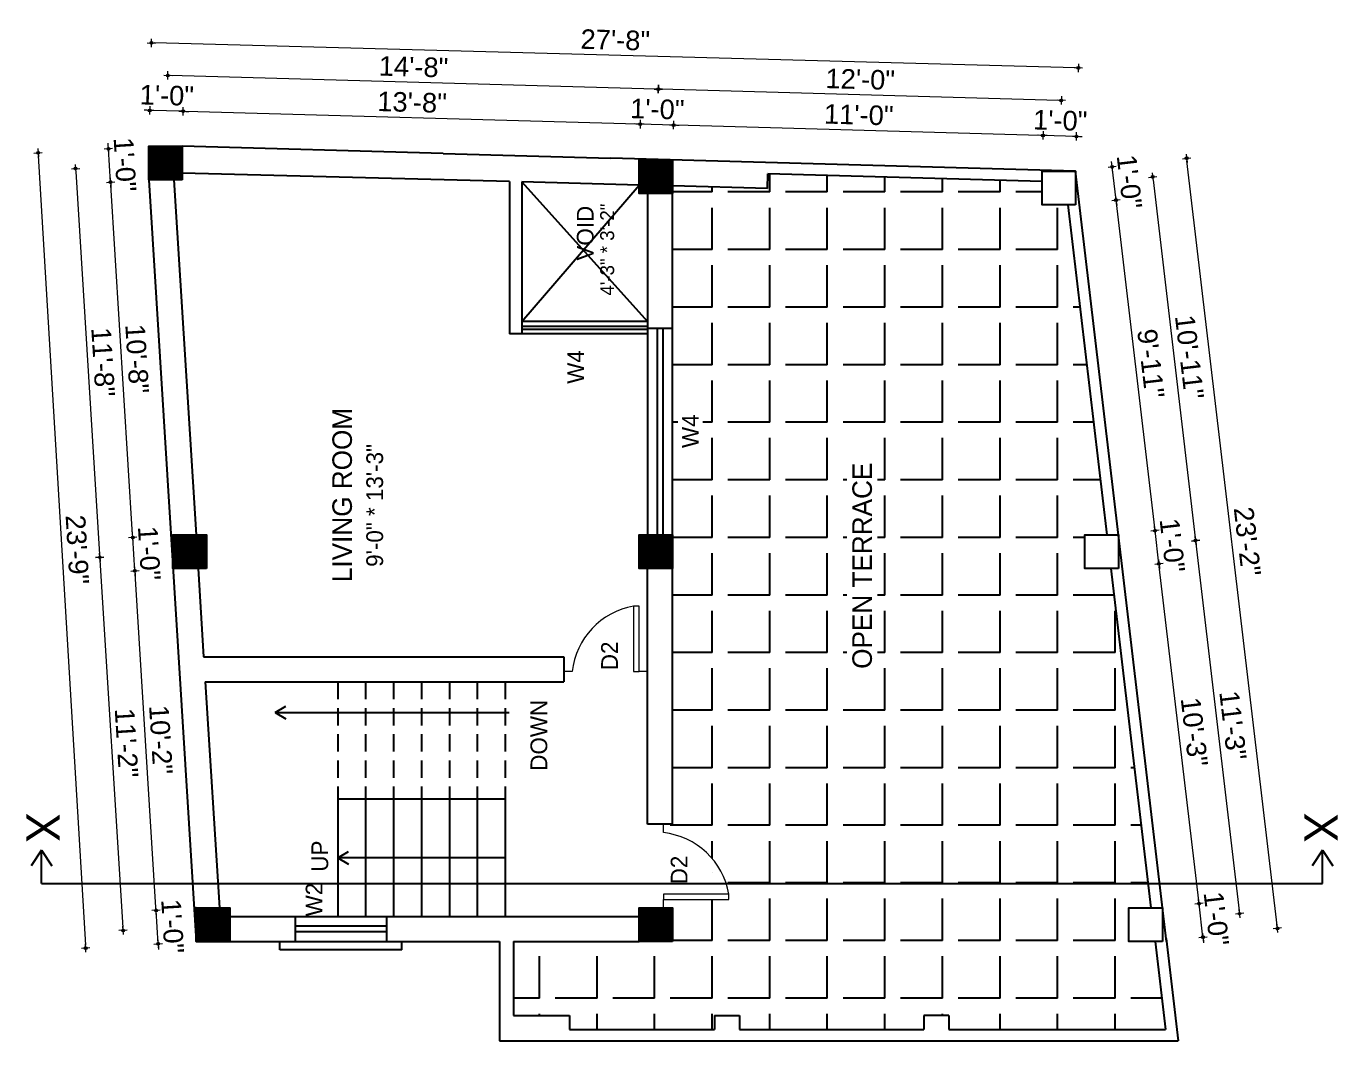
# Model space of a CAD drawing. Header units: inches. Extents: x 10143 to 33197, y -150 to 3760.
# Drawn here: x 27647.1 to 28117, y 2310 to 2673.4 of the extents above; entities that cross this region are included whole.
import ezdxf
from ezdxf.enums import TextEntityAlignment as Align

# ---------------------------------------------------------------- set-up
doc = ezdxf.new("R2010")
doc.units = ezdxf.units.IN
doc.header["$LTSCALE"] = 0.5
doc.header["$MEASUREMENT"] = 0
doc.header["$PDMODE"] = 66
doc.linetypes.add('DASHED2', pattern=[0.375, 0.25, -0.125])
for name, color, linetype, lineweight in [('0.13', 2, 'Continuous', 13), ('DW TEXT', 92, 'Continuous', 15), ('ELEVATION', 85, 'Continuous', 9), ('hatch', 9, 'Continuous', 0), ('Toilet', 7, 'Continuous', 25)]:
    doc.layers.add(name, color=color, linetype=linetype, lineweight=lineweight)
doc.styles.add('CEN', font='GOTHIC.TTF')
doc.styles.get("Standard").update_dxf_attribs({"font": 'arial.ttf'})
doc.dimstyles.new('S8', dxfattribs={"dimtxt": 5, "dimasz": 1, "dimexe": 6, "dimexo": 18, "dimgap": 1.9375, "dimtad": 1, "dimdec": 0, "dimzin": 3, "dimdsep": 46, "dimlunit": 4, "dimtxsty": 'Standard', "dimblk": 'dot 2', "dimcen": 12, "dimse1": 1, "dimse2": 1, "dimclrd": 1, "dimclre": 1, "dimclrt": 256, "dimadec": 0, "dimazin": 0, "dimtfac": 0.75, "dimtdec": 0, "dimtix": 1, "dimtmove": 1, "dimatfit": 3, "dimldrblk": 'DOT', "dimfxl": 1, "dimtolj": 1, "dimtzin": 0, "dimlwd": 9, "dimlwe": 9, "dimarcsym": 0})
pattern_1 = [(135, (29584.12042, -20320.99077), (-0.08838834765, -0.08838834765), [])]

# ---------------------------------------------------------------- blocks, each defined once
blk = doc.blocks.new('dot1')
at = {"layer": 'hatch'}
h = blk.add_hatch(color=256, dxfattribs=at)
edge = h.paths.add_edge_path()
edge.add_arc((0, 0), 1, 0, 360)
for p, q in [((3, 0), (-3, 0)), ((0, 3), (0, -3))]:
    blk.add_line(p, q, dxfattribs=at)
blk.add_circle((0, 0), 1, dxfattribs=at)
blk = doc.blocks.new('dot 2')
at = {"layer": 'hatch', "xscale": 0.5, "yscale": 0.5, "zscale": 0.5}
blk.add_blockref('dot1', (0, 0), dxfattribs=at)
blk = doc.blocks.new('*D2080')
at = {"layer": 'Defpoints', "color": 0, "transparency": 16777216}
for p in [(28067.32, 2359.08), (28054.2, 2357.53), (28055.62, 2345.53)]:
    blk.add_point(p, dxfattribs=at)
at = {"layer": 'Toilet', "color": 1, "lineweight": 9, "transparency": 16777216}
for p, q in [((28067.2, 2360.07), (28067.08, 2361.06)), ((28068.73, 2347.08), (28067.32, 2359.08)), ((28068.85, 2346.09), (28068.97, 2345.09))]:
    blk.add_line(p, q, dxfattribs=at)
for p, rotation in [((28067.32, 2359.08), 276.7273510482261), ((28068.73, 2347.08), 96.72735104822614)]:
    blk.add_blockref('dot 2', p, dxfattribs=dict(at, rotation=rotation))
at = {"layer": 'Toilet', "transparency": 16777216, "insert": (28073.5, 2353.72), "char_height": 7, "attachment_point": 5, "rotation": 276.7274}
blk.add_mtext('\\A1;1\'-0"', dxfattribs=at)
blk = doc.blocks.new('_Dot')
at = {"color": 0, "linetype": 'ByBlock', "lineweight": -2}
blk.add_line((-0.5, 0), (-1, 0), dxfattribs=at)
at = {"color": 0, "linetype": 'ByBlock', "const_width": 0.5}
blk.add_lwpolyline([(-0.25, 0, 1), (0.25, 0, 1)], format="xyb", close=True, dxfattribs=at)
blk = doc.blocks.new('*D2081')
at = {"layer": 'Defpoints', "color": 0, "transparency": 16777216}
for p in [(28038.44, 2479.15), (28052.95, 2480.87), (28054.2, 2357.53)]:
    blk.add_point(p, dxfattribs=at)
at = {"layer": 'Toilet', "color": 1, "lineweight": 9, "transparency": 16777216}
blk.add_line((28067.2, 2360.07), (28053.07, 2479.87), dxfattribs=at)
for p, rotation in [((28052.95, 2480.87), 96.72735104825097), ((28067.32, 2359.08), 276.727351048251)]:
    blk.add_blockref('dot 2', p, dxfattribs=dict(at, rotation=rotation))
at = {"layer": 'Toilet', "transparency": 16777216, "insert": (28065.61, 2420.62), "char_height": 7, "attachment_point": 5, "rotation": 276.7274}
blk.add_mtext('\\A1;10\'-3"', dxfattribs=at)
blk = doc.blocks.new('*D2082')
at = {"layer": 'Defpoints', "color": 0, "transparency": 16777216}
for p in [(28038.44, 2491.15), (28051.56, 2492.7), (28038.44, 2479.15)]:
    blk.add_point(p, dxfattribs=at)
at = {"layer": 'Toilet', "color": 1, "lineweight": 9, "transparency": 16777216}
for p, q in [((28051.44, 2493.69), (28051.32, 2494.69)), ((28052.95, 2480.87), (28051.56, 2492.7)), ((28053.07, 2479.87), (28053.19, 2478.88))]:
    blk.add_line(p, q, dxfattribs=at)
for p, rotation in [((28051.56, 2492.7), 276.727351048251), ((28052.95, 2480.87), 96.72735104825097)]:
    blk.add_blockref('dot 2', p, dxfattribs=dict(at, rotation=rotation))
at = {"layer": 'Toilet', "transparency": 16777216, "insert": (28057.73, 2487.43), "char_height": 7, "attachment_point": 5, "rotation": 276.7274}
blk.add_mtext('\\A1;1\'-0"', dxfattribs=at)
blk = doc.blocks.new('*D2083')
at = {"layer": 'Defpoints', "color": 0, "transparency": 16777216}
for p in [(28023.08, 2609.43), (28037.58, 2611.14), (28038.44, 2491.15)]:
    blk.add_point(p, dxfattribs=at)
at = {"layer": 'Toilet', "color": 1, "lineweight": 9, "transparency": 16777216}
blk.add_line((28051.44, 2493.69), (28037.7, 2610.15), dxfattribs=at)
for p, rotation in [((28037.58, 2611.14), 96.72735104825097), ((28051.56, 2492.7), 276.727351048251)]:
    blk.add_blockref('dot 2', p, dxfattribs=dict(at, rotation=rotation))
at = {"layer": 'Toilet', "transparency": 16777216, "insert": (28050.04, 2552.57), "char_height": 7, "attachment_point": 5, "rotation": 276.7274}
blk.add_mtext('\\A1;9\'-11"', dxfattribs=at)
blk = doc.blocks.new('*D2084')
at = {"layer": 'Defpoints', "color": 0, "transparency": 16777216}
for p in [(28036.19, 2622.98), (28023.08, 2621.43), (28023.08, 2609.43)]:
    blk.add_point(p, dxfattribs=at)
at = {"layer": 'Toilet', "color": 1, "lineweight": 9, "transparency": 16777216}
for p, q in [((28036.07, 2623.97), (28035.95, 2624.97)), ((28037.58, 2611.14), (28036.19, 2622.98)), ((28037.7, 2610.15), (28037.82, 2609.16))]:
    blk.add_line(p, q, dxfattribs=at)
for p, rotation in [((28036.19, 2622.98), 276.727351048251), ((28037.58, 2611.14), 96.72735104825097)]:
    blk.add_blockref('dot 2', p, dxfattribs=dict(at, rotation=rotation))
at = {"layer": 'Toilet', "transparency": 16777216, "insert": (28042.36, 2617.71), "char_height": 7, "attachment_point": 5, "rotation": 276.7274}
blk.add_mtext('\\A1;1\'-0"', dxfattribs=at)
blk = doc.blocks.new('*D2085')
at = {"layer": 'Defpoints', "color": 0, "transparency": 16777216}
for p in [(28017.08, 2615.43), (28066.08, 2489.12), (28032.44, 2485.15)]:
    blk.add_point(p, dxfattribs=at)
at = {"layer": 'Toilet', "color": 1, "lineweight": 9, "transparency": 16777216}
blk.add_line((28050.83, 2618.41), (28065.97, 2490.12), dxfattribs=at)
for p, rotation in [((28050.72, 2619.4), 96.72735104822675), ((28066.08, 2489.12), 276.7273510482268)]:
    blk.add_blockref('dot 2', p, dxfattribs=dict(at, rotation=rotation))
at = {"layer": 'Toilet', "transparency": 16777216, "insert": (28063.87, 2554.91), "char_height": 7, "attachment_point": 5, "rotation": 276.7274}
blk.add_mtext('\\A1;10\'-11"', dxfattribs=at)
blk = doc.blocks.new('*D2086')
at = {"layer": 'Defpoints', "color": 0, "transparency": 16777216}
for p in [(28032.44, 2485.15), (28081.85, 2355.5), (28048.2, 2351.53)]:
    blk.add_point(p, dxfattribs=at)
at = {"layer": 'Toilet', "color": 1, "lineweight": 9, "transparency": 16777216}
blk.add_line((28066.2, 2488.13), (28081.73, 2356.49), dxfattribs=at)
for p, rotation in [((28066.08, 2489.12), 96.727351048251), ((28081.85, 2355.5), 276.727351048251)]:
    blk.add_blockref('dot 2', p, dxfattribs=dict(at, rotation=rotation))
at = {"layer": 'Toilet', "transparency": 16777216, "insert": (28079.44, 2422.96), "char_height": 7, "attachment_point": 5, "rotation": 276.7274}
blk.add_mtext('\\A1;11\'-3"', dxfattribs=at)
blk = doc.blocks.new('*D2087')
at = {"layer": 'Defpoints', "color": 0, "transparency": 16777216}
for p in [(28062.87, 2626.13), (28023.08, 2621.43), (28055.62, 2345.53)]:
    blk.add_point(p, dxfattribs=at)
at = {"layer": 'Toilet', "color": 1, "lineweight": 9, "transparency": 16777216}
blk.add_line((28095.3, 2351.22), (28062.99, 2625.13), dxfattribs=at)
for p, rotation in [((28062.87, 2626.13), 96.72735104822614), ((28095.42, 2350.23), 276.7273510482261)]:
    blk.add_blockref('dot 2', p, dxfattribs=dict(at, rotation=rotation))
at = {"layer": 'Toilet', "transparency": 16777216, "insert": (28084.62, 2488.82), "char_height": 7, "attachment_point": 5, "rotation": 276.7274}
blk.add_mtext('\\A1;23\'-2"', dxfattribs=at)
blk = doc.blocks.new('*D2088')
at = {"layer": 'Defpoints', "color": 0, "transparency": 16777216}
for p in [(27873.59, 2650.86), (27872.71, 2619.48), (28017.08, 2615.43)]:
    blk.add_point(p, dxfattribs=at)
at = {"layer": 'Toilet', "color": 1, "lineweight": 9, "transparency": 16777216}
blk.add_line((28016.96, 2646.84), (27874.59, 2650.83), dxfattribs=at)
for p, rotation in [((27873.59, 2650.86), 178.3940478382747), ((28017.95, 2646.81), 358.3940478382747)]:
    blk.add_blockref('dot 2', p, dxfattribs=dict(at, rotation=rotation))
at = {"layer": 'Toilet', "transparency": 16777216, "insert": (27945.93, 2654.35), "char_height": 7, "attachment_point": 5, "rotation": 358.394}
blk.add_mtext('\\A1;12\'-0"', dxfattribs=at)
blk = doc.blocks.new('*D2089')
at = {"layer": 'Defpoints', "color": 0, "transparency": 16777216}
for p in [(27697.86, 2655.79), (27696.98, 2624.41), (27872.71, 2619.48)]:
    blk.add_point(p, dxfattribs=at)
at = {"layer": 'Toilet', "color": 1, "lineweight": 9, "transparency": 16777216}
blk.add_line((27872.59, 2650.89), (27698.86, 2655.76), dxfattribs=at)
for p, rotation in [((27697.86, 2655.79), 178.3940478382136), ((27873.59, 2650.86), 358.3940478382136)]:
    blk.add_blockref('dot 2', p, dxfattribs=dict(at, rotation=rotation))
at = {"layer": 'Toilet', "transparency": 16777216, "insert": (27785.88, 2658.83), "char_height": 7, "attachment_point": 5, "rotation": 358.394}
blk.add_mtext('\\A1;14\'-8"', dxfattribs=at)
blk = doc.blocks.new('*D2041')
at = {"layer": 'Defpoints', "color": 0, "transparency": 16777216}
for p in [(28011.43, 2634.28), (28011.08, 2621.77), (28023.08, 2621.43)]:
    blk.add_point(p, dxfattribs=at)
at = {"layer": 'Toilet', "color": 1, "lineweight": 9, "transparency": 16777216}
for p, q in [((28010.43, 2634.31), (28009.43, 2634.33)), ((28023.43, 2633.94), (28011.43, 2634.28)), ((28024.43, 2633.91), (28025.43, 2633.89))]:
    blk.add_line(p, q, dxfattribs=at)
for p, rotation in [((28011.43, 2634.28), 358.3940478382726), ((28023.43, 2633.94), 178.3940478382726)]:
    blk.add_blockref('dot 2', p, dxfattribs=dict(at, rotation=rotation))
at = {"layer": 'Toilet', "transparency": 16777216, "insert": (28017.58, 2639.62), "char_height": 7, "attachment_point": 5, "rotation": 358.394}
blk.add_mtext('\\A1;1\'-0"', dxfattribs=at)
blk = doc.blocks.new('*D2090')
at = {"layer": 'Defpoints', "color": 0, "transparency": 16777216}
for p in [(27879.06, 2637.99), (27878.71, 2625.48), (28011.08, 2621.77)]:
    blk.add_point(p, dxfattribs=at)
at = {"layer": 'Toilet', "color": 1, "lineweight": 9, "transparency": 16777216}
blk.add_line((28010.43, 2634.31), (27880.06, 2637.96), dxfattribs=at)
for p, rotation in [((27879.06, 2637.99), 178.3940478382136), ((28011.43, 2634.28), 358.3940478382136)]:
    blk.add_blockref('dot 2', p, dxfattribs=dict(at, rotation=rotation))
at = {"layer": 'Toilet', "transparency": 16777216, "insert": (27945.4, 2641.64), "char_height": 7, "attachment_point": 5, "rotation": 358.394}
blk.add_mtext('\\A1;11\'-0"', dxfattribs=at)
blk = doc.blocks.new('*D2091')
at = {"layer": 'Defpoints', "color": 0, "transparency": 16777216}
for p in [(27867.07, 2638.32), (27866.71, 2625.48), (27878.71, 2625.48)]:
    blk.add_point(p, dxfattribs=at)
at = {"layer": 'Toilet', "color": 1, "lineweight": 9, "transparency": 16777216}
for p, q in [((27866.07, 2638.35), (27865.07, 2638.38)), ((27879.06, 2637.99), (27867.07, 2638.32)), ((27880.06, 2637.96), (27881.06, 2637.93))]:
    blk.add_line(p, q, dxfattribs=at)
for p, rotation in [((27867.07, 2638.32), 358.3940478382136), ((27879.06, 2637.99), 178.3940478382136)]:
    blk.add_blockref('dot 2', p, dxfattribs=dict(at, rotation=rotation))
at = {"layer": 'Toilet', "transparency": 16777216, "insert": (27873.22, 2643.67), "char_height": 7, "attachment_point": 5, "rotation": 358.394}
blk.add_mtext('\\A1;1\'-0"', dxfattribs=at)
blk = doc.blocks.new('*D2092')
at = {"layer": 'Defpoints', "color": 0, "transparency": 16777216}
for p in [(27703.33, 2642.92), (27702.98, 2630.41), (27866.71, 2625.48)]:
    blk.add_point(p, dxfattribs=at)
at = {"layer": 'Toilet', "color": 1, "lineweight": 9, "transparency": 16777216}
blk.add_line((27866.07, 2638.35), (27704.33, 2642.89), dxfattribs=at)
for p, rotation in [((27703.33, 2642.92), 178.3940478382136), ((27867.07, 2638.32), 358.3940478382136)]:
    blk.add_blockref('dot 2', p, dxfattribs=dict(at, rotation=rotation))
at = {"layer": 'Toilet', "transparency": 16777216, "insert": (27785.36, 2646.13), "char_height": 7, "attachment_point": 5, "rotation": 358.394}
blk.add_mtext('\\A1;13\'-8"', dxfattribs=at)
blk = doc.blocks.new('*D2093')
at = {"layer": 'Defpoints', "color": 0, "transparency": 16777216}
for p in [(27691.34, 2643.25), (27690.98, 2630.41), (27702.98, 2630.41)]:
    blk.add_point(p, dxfattribs=at)
at = {"layer": 'Toilet', "color": 1, "lineweight": 9, "transparency": 16777216}
for p, q in [((27690.34, 2643.28), (27689.34, 2643.31)), ((27703.33, 2642.92), (27691.34, 2643.25)), ((27704.33, 2642.89), (27705.33, 2642.86))]:
    blk.add_line(p, q, dxfattribs=at)
for p, rotation in [((27691.34, 2643.25), 358.3940478382136), ((27703.33, 2642.92), 178.3940478382136)]:
    blk.add_blockref('dot 2', p, dxfattribs=dict(at, rotation=rotation))
at = {"layer": 'Toilet', "transparency": 16777216, "insert": (27697.49, 2648.59), "char_height": 7, "attachment_point": 5, "rotation": 358.394}
blk.add_mtext('\\A1;1\'-0"', dxfattribs=at)
blk = doc.blocks.new('*D2094')
at = {"layer": 'Defpoints', "color": 0, "transparency": 16777216}
for p in [(27691.98, 2667.42), (27690.98, 2630.41), (28023.08, 2621.43)]:
    blk.add_point(p, dxfattribs=at)
at = {"layer": 'Toilet', "color": 1, "lineweight": 9, "transparency": 16777216}
blk.add_line((28023.08, 2658.48), (27692.98, 2667.4), dxfattribs=at)
for p, rotation in [((27691.98, 2667.42), 178.452048590756), ((28024.08, 2658.45), 358.452048590756)]:
    blk.add_blockref('dot 2', p, dxfattribs=dict(at, rotation=rotation))
at = {"layer": 'Toilet', "transparency": 16777216, "insert": (27858.18, 2668.45), "char_height": 7, "attachment_point": 5, "rotation": 358.452}
blk.add_mtext('\\A1;27\'-8"', dxfattribs=at)
blk = doc.blocks.new('*D2095')
at = {"layer": 'Defpoints', "color": 0, "transparency": 16777216}
for p in [(27693.63, 2356.68), (27707.28, 2357.53), (27708.03, 2345.53)]:
    blk.add_point(p, dxfattribs=at)
at = {"layer": 'Toilet', "color": 1, "lineweight": 9, "transparency": 16777216}
for p, q in [((27693.57, 2357.68), (27693.51, 2358.67)), ((27694.38, 2344.68), (27693.63, 2356.68)), ((27694.44, 2343.68), (27694.5, 2342.68))]:
    blk.add_line(p, q, dxfattribs=at)
for p, rotation in [((27693.63, 2356.68), 273.5758276059187), ((27694.38, 2344.68), 93.57582760591872)]:
    blk.add_blockref('dot 2', p, dxfattribs=dict(at, rotation=rotation))
at = {"layer": 'Toilet', "transparency": 16777216, "insert": (27699.51, 2351.02), "char_height": 7, "attachment_point": 5, "rotation": 273.5758}
blk.add_mtext('\\A1;1\'-0"', dxfattribs=at)
blk = doc.blocks.new('*D2096')
at = {"layer": 'Defpoints', "color": 0, "transparency": 16777216}
for p in [(27686.03, 2478.3), (27699.68, 2479.15), (27707.28, 2357.53)]:
    blk.add_point(p, dxfattribs=at)
at = {"layer": 'Toilet', "color": 1, "lineweight": 9, "transparency": 16777216}
blk.add_line((27693.57, 2357.68), (27686.09, 2477.3), dxfattribs=at)
for p, rotation in [((27686.03, 2478.3), 93.57582760592214), ((27693.63, 2356.68), 273.5758276059221)]:
    blk.add_blockref('dot 2', p, dxfattribs=dict(at, rotation=rotation))
at = {"layer": 'Toilet', "transparency": 16777216, "insert": (27695.33, 2417.83), "char_height": 7, "attachment_point": 5, "rotation": 273.5758}
blk.add_mtext('\\A1;10\'-2"', dxfattribs=at)
blk = doc.blocks.new('*D2097')
at = {"layer": 'Defpoints', "color": 0, "transparency": 16777216}
for p in [(27699.68, 2491.15), (27685.28, 2490.25), (27699.68, 2479.15)]:
    blk.add_point(p, dxfattribs=at)
at = {"layer": 'Toilet', "color": 1, "lineweight": 9, "transparency": 16777216}
for p, q in [((27685.22, 2491.25), (27685.16, 2492.25)), ((27686.03, 2478.3), (27685.28, 2490.25)), ((27686.09, 2477.3), (27686.15, 2476.3))]:
    blk.add_line(p, q, dxfattribs=at)
for p, rotation in [((27685.28, 2490.25), 273.5758276059221), ((27686.03, 2478.3), 93.57582760592214)]:
    blk.add_blockref('dot 2', p, dxfattribs=dict(at, rotation=rotation))
at = {"layer": 'Toilet', "transparency": 16777216, "insert": (27691.16, 2484.62), "char_height": 7, "attachment_point": 5, "rotation": 273.5758}
blk.add_mtext('\\A1;1\'-0"', dxfattribs=at)
blk = doc.blocks.new('*D2098')
at = {"layer": 'Defpoints', "color": 0, "transparency": 16777216}
for p in [(27677.33, 2617.55), (27690.98, 2618.41), (27699.68, 2491.15)]:
    blk.add_point(p, dxfattribs=at)
at = {"layer": 'Toilet', "color": 1, "lineweight": 9, "transparency": 16777216}
blk.add_line((27685.22, 2491.25), (27677.39, 2616.56), dxfattribs=at)
for p, rotation in [((27677.33, 2617.55), 93.57582760592214), ((27685.28, 2490.25), 273.5758276059221)]:
    blk.add_blockref('dot 2', p, dxfattribs=dict(at, rotation=rotation))
at = {"layer": 'Toilet', "transparency": 16777216, "insert": (27686.81, 2554.25), "char_height": 7, "attachment_point": 5, "rotation": 273.5758}
blk.add_mtext('\\A1;10\'-8"', dxfattribs=at)
blk = doc.blocks.new('*D2099')
at = {"layer": 'Defpoints', "color": 0, "transparency": 16777216}
for p in [(27676.58, 2629.51), (27690.98, 2630.41), (27690.98, 2618.41)]:
    blk.add_point(p, dxfattribs=at)
at = {"layer": 'Toilet', "color": 1, "lineweight": 9, "transparency": 16777216}
for p, q in [((27676.52, 2630.5), (27676.46, 2631.5)), ((27677.33, 2617.55), (27676.58, 2629.51)), ((27677.39, 2616.56), (27677.45, 2615.56))]:
    blk.add_line(p, q, dxfattribs=at)
for p, rotation in [((27676.58, 2629.51), 273.5758276059221), ((27677.33, 2617.55), 93.57582760592214)]:
    blk.add_blockref('dot 2', p, dxfattribs=dict(at, rotation=rotation))
at = {"layer": 'Toilet', "transparency": 16777216, "insert": (27682.46, 2623.87), "char_height": 7, "attachment_point": 5, "rotation": 273.5758}
blk.add_mtext('\\A1;1\'-0"', dxfattribs=at)
blk = doc.blocks.new('*D2100')
at = {"layer": 'Defpoints', "color": 0, "transparency": 16777216}
for p in [(27696.98, 2624.41), (27673.47, 2483.14), (27705.68, 2485.15)]:
    blk.add_point(p, dxfattribs=at)
at = {"layer": 'Toilet', "color": 1, "lineweight": 9, "transparency": 16777216}
blk.add_line((27664.83, 2621.4), (27673.41, 2484.14), dxfattribs=at)
for p, rotation in [((27664.77, 2622.39), 93.57584364637044), ((27673.47, 2483.14), 273.5758436463705)]:
    blk.add_blockref('dot 2', p, dxfattribs=dict(at, rotation=rotation))
at = {"layer": 'Toilet', "transparency": 16777216, "insert": (27674.62, 2553.11), "char_height": 7, "attachment_point": 5, "rotation": 273.5758}
blk.add_mtext('\\A1;11\'-8"', dxfattribs=at)
blk = doc.blocks.new('*D2101')
at = {"layer": 'Defpoints', "color": 0, "transparency": 16777216}
for p in [(27705.68, 2485.15), (27714.03, 2351.53), (27681.82, 2349.52)]:
    blk.add_point(p, dxfattribs=at)
at = {"layer": 'Toilet', "color": 1, "lineweight": 9, "transparency": 16777216}
blk.add_line((27673.53, 2482.14), (27681.76, 2350.52), dxfattribs=at)
for p, rotation in [((27673.47, 2483.14), 93.57584364625335), ((27681.82, 2349.52), 273.5758436462534)]:
    blk.add_blockref('dot 2', p, dxfattribs=dict(at, rotation=rotation))
at = {"layer": 'Toilet', "transparency": 16777216, "insert": (27683.08, 2416.67), "char_height": 7, "attachment_point": 5, "rotation": 273.5758}
blk.add_mtext('\\A1;11\'-2"', dxfattribs=at)
blk = doc.blocks.new('*D2102')
at = {"layer": 'Defpoints', "color": 0, "transparency": 16777216}
for p in [(27690.98, 2630.41), (27708.03, 2345.53), (27668.42, 2343.16)]:
    blk.add_point(p, dxfattribs=at)
at = {"layer": 'Toilet', "color": 1, "lineweight": 9, "transparency": 16777216}
blk.add_line((27651.43, 2627.04), (27668.36, 2344.16), dxfattribs=at)
for p, rotation in [((27651.37, 2628.04), 93.425574687815), ((27668.42, 2343.16), 273.425574687815)]:
    blk.add_blockref('dot 2', p, dxfattribs=dict(at, rotation=rotation))
at = {"layer": 'Toilet', "transparency": 16777216, "insert": (27665.4, 2485.93), "char_height": 7, "attachment_point": 5, "rotation": 273.4256}
blk.add_mtext('\\A1;23\'-9"', dxfattribs=at)

msp = doc.modelspace()

# ---------------------------------------------------------------- hatches: boundary and pattern name
at = {"layer": 'Toilet'}
h = msp.add_hatch(dxfattribs=at)
h.set_pattern_fill('ANSI31', color=256, angle=180)
h.set_pattern_definition([(225, (31440.34766, 2604.38063), (0.0883883476, -0.0883883476), [])])
h.paths.add_polyline_path([(27690.98, 2630.41), (27690.98, 2618.41), (27690.98, 2618.41), (27702.98, 2618.41), (27702.98, 2630.41)])
h = msp.add_hatch(dxfattribs=at)
h.set_pattern_fill('ANSI31', color=256, angle=90)
h.set_pattern_definition(pattern_1)
h.paths.add_polyline_path([(27878.71, 2613.48), (27878.71, 2625.48), (27866.71, 2625.48), (27866.71, 2613.48)])
h = msp.add_hatch(dxfattribs=at)
h.set_pattern_fill('ANGLE', color=256, scale=75, angle=90)
h.set_pattern_definition([(90, (29584.12, -20320.99), (-20.625, 6e-15), [15, -5.625]), (180, (29584.12, -20320.99), (-8e-15, -20.625), [15, -5.625])])
edge = h.paths.add_edge_path()
edge.add_line((27878.71, 2616.21), (27878.71, 2613.48))
edge.add_line((27878.71, 2613.48), (27878.71, 2491.15))
edge.add_line((27878.71, 2491.15), (27878.71, 2479.15))
edge.add_line((27878.71, 2479.15), (27878.71, 2387.53))
edge.add_line((27878.71, 2387.53), (27875.46, 2387.53))
edge.add_line((27875.46, 2387.53), (27875.46, 2384.53))
edge.add_arc((27872.4, 2357.8), 26.9, 378.3826, 443.4705, ccw=False)
edge.add_line((27897.93, 2366.29), (28049.14, 2366.29))
edge.add_line((28049.14, 2366.29), (28035.83, 2479.15))
edge.add_line((28035.83, 2479.15), (28026.44, 2479.15))
edge.add_line((28026.44, 2479.15), (28026.44, 2491.15))
edge.add_line((28026.44, 2491.15), (28034.41, 2491.15))
edge.add_line((28034.41, 2491.15), (28020.46, 2609.43))
edge.add_line((28020.46, 2609.43), (28011.08, 2609.43))
edge.add_line((28011.08, 2609.43), (28011.08, 2612.76))
edge.add_line((28011.08, 2612.76), (28011.08, 2617.77))
edge.add_line((28011.08, 2617.77), (27912.85, 2620.52))
edge.add_line((27912.85, 2620.52), (27912.7, 2615.32))
edge.add_line((27912.7, 2615.32), (27878.71, 2616.21))
edge = h.paths.add_edge_path()
edge.add_arc((27872.4, 2357.8), 26.9, 370.1231, 378.3826, ccw=False)
edge.add_line((27898.88, 2362.53), (27898.88, 2360.53))
edge.add_line((27898.88, 2360.53), (27875.46, 2360.53))
edge.add_line((27875.46, 2360.53), (27875.46, 2357.53))
edge.add_line((27875.46, 2357.53), (27878.71, 2357.53))
edge.add_line((27878.71, 2357.53), (27878.71, 2345.53))
edge.add_line((27878.71, 2345.53), (27866.71, 2345.53))
edge.add_line((27866.71, 2345.53), (27821.71, 2345.53))
edge.add_line((27821.71, 2345.53), (27821.71, 2318.97))
edge.add_line((27821.71, 2318.97), (27841.71, 2318.97))
edge.add_line((27841.71, 2318.97), (27841.71, 2313.97))
edge.add_line((27841.71, 2313.97), (27893.71, 2313.97))
edge.add_line((27893.71, 2313.97), (27893.71, 2318.97))
edge.add_line((27893.71, 2318.97), (27902.71, 2318.97))
edge.add_line((27902.71, 2318.97), (27902.71, 2313.97))
edge.add_line((27902.71, 2313.97), (27968.71, 2313.97))
edge.add_line((27968.71, 2313.97), (27968.71, 2318.97))
edge.add_line((27968.71, 2318.97), (27977.71, 2318.97))
edge.add_line((27977.71, 2318.97), (27977.71, 2313.97))
edge.add_line((27977.71, 2313.97), (28055.31, 2313.97))
edge.add_line((28055.31, 2313.97), (28051.62, 2345.53))
edge.add_line((28051.62, 2345.53), (28042.2, 2345.53))
edge.add_line((28042.2, 2345.53), (28042.2, 2357.53))
edge.add_line((28042.2, 2357.53), (28050.18, 2357.53))
edge.add_line((28050.18, 2357.53), (28049.14, 2366.29))
edge.add_line((28049.14, 2366.29), (27897.93, 2366.29))
h.paths.add_polyline_path([(27889.57, 2520.49), (27889.57, 2536.14), (27880.57, 2536.14), (27880.57, 2520.49)], flags=16)
h.paths.add_polyline_path([(27952.13, 2442.83), (27952.13, 2517.44), (27941.1, 2517.44), (27941.1, 2442.83)], flags=16)
h = msp.add_hatch(dxfattribs=at)
h.set_pattern_fill('ANSI31', color=256, angle=90)
h.set_pattern_definition(pattern_1)
h.paths.add_polyline_path([(27699.68, 2479.15), (27711.68, 2479.15), (27711.68, 2491.15), (27699.68, 2491.15)])
h = msp.add_hatch(dxfattribs=at)
h.set_pattern_fill('ANSI31', color=256, angle=90)
h.set_pattern_definition(pattern_1)
h.paths.add_polyline_path([(27878.71, 2479.15), (27878.71, 2491.15), (27866.71, 2491.15), (27866.71, 2479.15)])
h = msp.add_hatch(dxfattribs=at)
h.set_pattern_fill('ANSI31', color=256, angle=90)
h.set_pattern_definition(pattern_1)
h.paths.add_polyline_path([(27708.03, 2345.53), (27720.03, 2345.53), (27720.03, 2357.53), (27708.03, 2357.53)])
h = msp.add_hatch(dxfattribs=at)
h.set_pattern_fill('ANSI31', color=256, angle=90)
h.set_pattern_definition(pattern_1)
h.paths.add_polyline_path([(27878.71, 2345.53), (27878.71, 2357.53), (27866.71, 2357.53), (27866.71, 2345.53)])

# ---------------------------------------------------------------- linework, layer by layer
at = {"layer": '0.13', "color": 0, "ltscale": 0.5}
for p, q in [((27839.71, 2445.03), (27839.71, 2441.03)), ((27869.71, 2445.03), (27869.71, 2441.03)), ((27878.21, 2387.53), (27874.21, 2387.53)), ((27878.21, 2357.53), (27874.21, 2357.53))]:
    msp.add_line(p, q, dxfattribs=at)
at = {"layer": 'ELEVATION', "color": 146, "ltscale": 0.25, "true_color": 0x105689}
for p, q in [((27866.71, 2465.7), (27864.71, 2465.7)), ((27864.71, 2465.7), (27864.71, 2442.27)), ((27866.71, 2442.27), (27866.71, 2465.7)), ((27842.71, 2442.27), (27839.71, 2442.27)), ((27864.71, 2442.27), (27866.71, 2442.27)), ((27869.71, 2442.27), (27866.71, 2442.27)), ((27875.46, 2384.53), (27875.46, 2387.53)), ((27898.88, 2362.53), (27875.46, 2362.53)), ((27875.46, 2362.53), (27875.46, 2360.53)), ((27875.46, 2357.53), (27875.46, 2360.53)), ((27875.46, 2360.53), (27898.88, 2360.53)), ((27898.88, 2360.53), (27898.88, 2362.53))]:
    msp.add_line(p, q, dxfattribs=at)
for centre, start, end in [((27869.44, 2439.21), 100.1231, 173.4705), ((27872.4, 2357.8), 10.1231, 83.4705)]:
    msp.add_arc(centre, 26.9, start, end, dxfattribs=at)
at = {"layer": 'Toilet'}
for p, q in [((27796.44, 2627.79), (27702.98, 2630.41)), ((27796.44, 2627.79), (27856.44, 2626.1)), ((28023.08, 2621.43), (27856.44, 2626.1)), ((27857.71, 2626.07), (27857.71, 2626.07)), ((27690.98, 2618.41), (27708.03, 2345.53)), ((27700, 2618.41), (27707.95, 2491.15)), ((27820.21, 2617.74), (27702.98, 2620.8)), ((27820.21, 2617.74), (27820.21, 2563.15)), ((27824.71, 2617.62), (27824.71, 2567.65)), ((27866.71, 2616.52), (27824.72, 2617.62)), ((27824.72, 2617.62), (27869.71, 2567.65)), ((27912.7, 2615.32), (27912.85, 2620.52)), ((28011.08, 2617.77), (27912.85, 2620.52)), ((28011.08, 2612.76), (28011.08, 2621.77)), ((28055.62, 2345.53), (28023.08, 2621.43)), ((27824.71, 2567.65), (27866.71, 2616.52)), ((27869.71, 2613.48), (27869.71, 2567.65)), ((27912.7, 2615.32), (27878.71, 2616.21)), ((27878.71, 2491.15), (27878.71, 2613.48)), ((28034.41, 2491.15), (28020.46, 2609.43)), ((27869.71, 2567.65), (27824.71, 2567.65)), ((27824.71, 2567.65), (27824.71, 2563.15)), ((27824.71, 2565.9), (27869.71, 2565.9)), ((27869.71, 2567.65), (27869.71, 2491.15)), ((27869.71, 2563.15), (27820.21, 2563.15)), ((27824.71, 2564.9), (27869.71, 2564.9)), ((27878.71, 2565.15), (27869.71, 2565.15)), ((27873.21, 2565.15), (27873.21, 2491.15)), ((27875.21, 2565.15), (27875.21, 2491.15)), ((27708.7, 2479.15), (27710.67, 2447.53)), ((27869.71, 2387.53), (27869.71, 2479.15)), ((27878.71, 2387.53), (27878.71, 2479.15)), ((28050.18, 2357.53), (28035.83, 2479.15)), ((27710.67, 2447.53), (27839.71, 2447.53)), ((27839.71, 2447.53), (27839.71, 2438.53)), ((27711.24, 2438.53), (27716.3, 2357.53)), ((27711.24, 2438.53), (27839.71, 2438.53)), ((27736.29, 2427.53), (27740.17, 2429.79)), ((27736.29, 2427.53), (27820.17, 2427.53)), ((27736.29, 2427.53), (27740.17, 2425.27)), ((27818.71, 2396.53), (27758.71, 2396.53)), ((27758.71, 2396.53), (27758.71, 2354.53)), ((27768.71, 2396.53), (27768.71, 2354.53)), ((27778.71, 2396.53), (27778.71, 2354.53)), ((27788.71, 2396.53), (27788.71, 2354.53)), ((27798.71, 2396.53), (27798.71, 2354.53)), ((27808.71, 2396.53), (27808.71, 2354.53)), ((27818.71, 2396.53), (27818.71, 2354.53)), ((27878.71, 2387.53), (27869.71, 2387.53)), ((27652.54, 2378.29), (27648.84, 2372.61)), ((27652.54, 2366.29), (27652.54, 2378.29)), ((27652.54, 2378.29), (27656.24, 2372.61)), ((27758.71, 2375.53), (27762.6, 2377.79)), ((28111.58, 2378.29), (28107.88, 2372.61)), ((28111.58, 2366.29), (28111.58, 2378.29)), ((28111.58, 2378.29), (28115.28, 2372.61)), ((27818.71, 2375.53), (27758.71, 2375.53)), ((27758.71, 2375.53), (27762.6, 2373.27)), ((27652.54, 2366.29), (28111.58, 2366.29)), ((27708.03, 2357.53), (27707.28, 2357.53)), ((27720.03, 2354.53), (27866.71, 2354.53)), ((27743.53, 2345.53), (27743.53, 2354.53)), ((27776.21, 2354.53), (27776.21, 2345.53)), ((27776.21, 2351.03), (27743.53, 2351.03)), ((27708.03, 2345.53), (27816.71, 2345.53)), ((27738.03, 2342.53), (27738.03, 2345.53)), ((27776.21, 2349.03), (27743.53, 2349.03)), ((27781.71, 2342.53), (27781.71, 2345.53)), ((27816.71, 2345.53), (27816.71, 2309.97)), ((27821.71, 2345.53), (27866.71, 2345.53)), ((27821.71, 2345.53), (27821.71, 2318.97)), ((28051.59, 2345.53), (28055.31, 2313.97)), ((28055.5, 2346.59), (28059.81, 2309.97)), ((27781.71, 2342.53), (27738.03, 2342.53)), ((27821.71, 2318.97), (27841.71, 2318.97)), ((27841.71, 2318.97), (27841.71, 2313.97)), ((27893.71, 2318.97), (27893.71, 2313.97)), ((27893.71, 2318.97), (27902.71, 2318.97)), ((27902.71, 2318.97), (27902.71, 2313.97)), ((27968.71, 2318.97), (27968.71, 2313.97)), ((27968.71, 2318.97), (27968.71, 2313.97)), ((27977.71, 2318.97), (27968.71, 2318.97)), ((27977.71, 2318.97), (27977.71, 2313.97)), ((27841.71, 2313.97), (27893.71, 2313.97)), ((27902.71, 2313.97), (27968.71, 2313.97)), ((27977.71, 2313.97), (28055.31, 2313.97)), ((27816.71, 2309.97), (28059.81, 2309.97))]:
    msp.add_line(p, q, dxfattribs=at)
at = {"layer": 'Toilet', "linetype": 'DASHED2', "ltscale": 50}
for p, q in [((27758.71, 2438.53), (27758.71, 2396.53)), ((27768.71, 2438.53), (27768.71, 2396.53)), ((27778.71, 2438.53), (27778.71, 2396.53)), ((27788.71, 2438.53), (27788.71, 2396.53)), ((27798.71, 2438.53), (27798.71, 2396.53)), ((27808.71, 2438.53), (27808.71, 2396.53)), ((27818.71, 2438.53), (27818.71, 2396.53))]:
    msp.add_line(p, q, dxfattribs=at)
at = {"layer": 'Toilet'}
for points in [[(27702.98, 2618.41), (27690.98, 2618.41), (27690.98, 2630.41), (27702.98, 2630.41)], [(27878.71, 2613.48), (27866.71, 2613.48), (27866.71, 2625.48), (27878.71, 2625.48)], [(28023.08, 2609.43), (28011.08, 2609.43), (28011.08, 2621.43), (28023.08, 2621.43)], [(27711.68, 2479.15), (27699.68, 2479.15), (27699.68, 2491.15), (27711.68, 2491.15)], [(27878.71, 2479.15), (27866.71, 2479.15), (27866.71, 2491.15), (27878.71, 2491.15)], [(28038.44, 2479.15), (28026.44, 2479.15), (28026.44, 2491.15), (28038.44, 2491.15)], [(27720.03, 2345.53), (27708.03, 2345.53), (27708.03, 2357.53), (27720.03, 2357.53)], [(27878.71, 2345.53), (27866.71, 2345.53), (27866.71, 2357.53), (27878.71, 2357.53)], [(28054.2, 2345.53), (28042.2, 2345.53), (28042.2, 2357.53), (28054.2, 2357.53)]]:
    msp.add_lwpolyline(points, close=True, dxfattribs=at)

# ---------------------------------------------------------------- texts
at = {"layer": 'DW TEXT', "ltscale": 0.13, "style": 'CEN'}
for s, height, rotation, p in [('VOID', 6, 90, (27847.4, 2599.26)), ('4\'-3" * 3\'-2"', 5, 90, (27855.25, 2593.38)), ('W4', 6, 90, (27843.95, 2551.32)), ('LIVING ROOM ', 7, 90, (27760.3, 2506.76)), ('W4', 6, 90, (27885.07, 2528.32)), ('9\'-0" * 13\'-3"', 6, 90, (27771.96, 2501.74)), ('OPEN TERRACE', 7, 90, (27946.61, 2480.13)), ('D2', 6, 90, (27856.1, 2447.85)), ('DOWN', 6, 90, (27830.78, 2419.39)), ('X', 12, 270, (27653.11, 2386.33)), ('X', 12, 270, (28111.02, 2386.33)), ('UP', 6, 90, (27752.29, 2376.11)), ('D2', 6, 90, (27881.03, 2371.14)), ('W2', 6, 90, (27750.24, 2360.55))]:
    msp.add_text(s, height=height, rotation=rotation, dxfattribs=at).set_placement(p, align=Align.MIDDLE_CENTER)

# ---------------------------------------------------------------- dimensions: what is measured, and where the dimension line sits
at = {"layer": 'Toilet'}
for p1, p2, distance, picture, middle in [((28023.08, 2621.43), (27690.98, 2630.41), -37.03, '*D2094', (27858.18, 2668.45)), ((28017.08, 2615.43), (27872.71, 2619.48), -31.39, '*D2088', (27945.93, 2654.35)), ((28023.08, 2621.43), (28011.08, 2621.77), -12.51, '*D2041', (28017.58, 2639.62)), ((27690.98, 2630.41), (27708.03, 2345.53), -39.68, '*D2102', (27665.4, 2485.93)), ((28055.62, 2345.53), (28023.08, 2621.43), -40.07, '*D2087', (28084.62, 2488.82)), ((27696.98, 2624.41), (27705.68, 2485.15), -32.27, '*D2100', (27674.62, 2553.11)), ((28017.08, 2615.43), (28032.44, 2485.15), 33.88, '*D2085', (28063.87, 2554.91)), ((28055.62, 2345.53), (28054.2, 2357.53), -13.2, '*D2080', (28073.5, 2353.72)), ((27708.03, 2345.53), (27707.28, 2357.53), 13.68, '*D2095', (27699.51, 2351.02))]:
    dim = msp.add_aligned_dim(p1=p1, p2=p2, distance=distance, dimstyle='S8', override={"dimtxt": 7, "dimfxl": 2, "dimfxlon": 1, "dimarcsym": 1}, dxfattribs=at)
    dim.commit()
    dim.dimension.update_dxf_attribs({"geometry": picture, "text_midpoint": middle})
for base, p1, p2, angle, picture, middle in [((27697.86, 2655.79), (27872.71, 2619.48), (27696.98, 2624.41), 358.394, '*D2089', (27785.88, 2658.83)), ((27691.34, 2643.25), (27702.98, 2630.41), (27690.98, 2630.41), 358.394, '*D2093', (27697.49, 2648.59)), ((27703.33, 2642.92), (27866.71, 2625.48), (27702.98, 2630.41), 358.394, '*D2092', (27785.36, 2646.13)), ((27867.07, 2638.32), (27878.71, 2625.48), (27866.71, 2625.48), 358.394, '*D2091', (27873.22, 2643.67)), ((27879.06, 2637.99), (28011.08, 2621.77), (27878.71, 2625.48), 358.394, '*D2090', (27945.4, 2641.64)), ((27676.58, 2629.51), (27690.98, 2618.41), (27690.98, 2630.41), 273.5758, '*D2099', (27682.46, 2623.87)), ((28036.19, 2622.98), (28023.08, 2609.43), (28023.08, 2621.43), 276.7274, '*D2084', (28042.36, 2617.71)), ((27677.33, 2617.55), (27699.68, 2491.15), (27690.98, 2618.41), 273.5758, '*D2098', (27686.81, 2554.25)), ((28037.58, 2611.14), (28038.44, 2491.15), (28023.08, 2609.43), 276.7274, '*D2083', (28050.04, 2552.57)), ((27685.28, 2490.25), (27699.68, 2479.15), (27699.68, 2491.15), 273.5758, '*D2097', (27691.16, 2484.62)), ((28051.56, 2492.7), (28038.44, 2479.15), (28038.44, 2491.15), 276.7274, '*D2082', (28057.73, 2487.43)), ((28081.85, 2355.5), (28032.44, 2485.15), (28048.2, 2351.53), 96.7274, '*D2086', (28079.44, 2422.96)), ((27681.82, 2349.52), (27705.68, 2485.15), (27714.03, 2351.53), 93.5758, '*D2101', (27683.08, 2416.67)), ((28052.95, 2480.87), (28054.2, 2357.53), (28038.44, 2479.15), 276.7274, '*D2081', (28065.61, 2420.62)), ((27686.03, 2478.3), (27707.28, 2357.53), (27699.68, 2479.15), 273.5758, '*D2096', (27695.33, 2417.83))]:
    dim = msp.add_linear_dim(base=base, p1=p1, p2=p2, angle=angle, dimstyle='S8', override={"dimtxt": 7, "dimfxl": 2, "dimfxlon": 1, "dimarcsym": 1}, dxfattribs=at)
    dim.commit()
    dim.dimension.update_dxf_attribs({"geometry": picture, "text_midpoint": middle})

doc.saveas('drawing.dxf')
